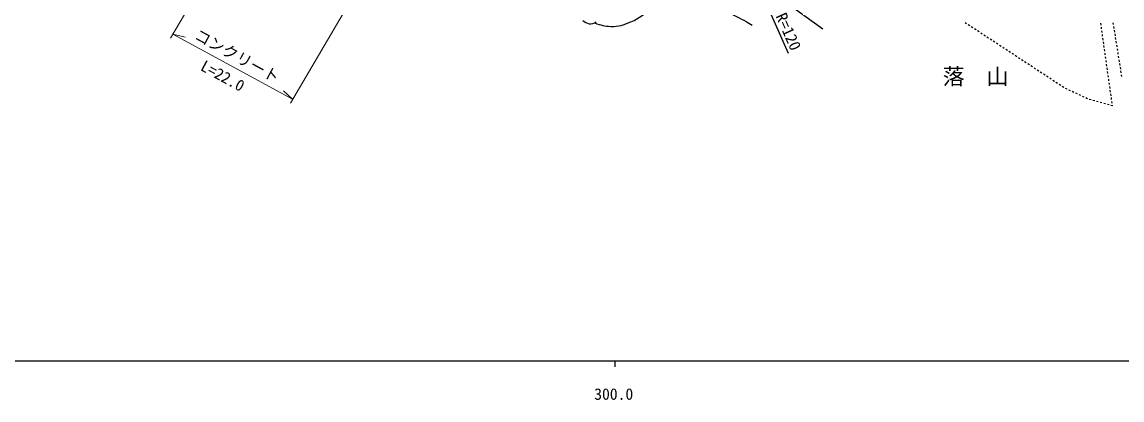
# Model space of a CAD drawing. Units: millimetres, scale not verified. Extents: x 40000 to 680000, y 20000 to 380000.
# Drawn here: x 273169 to 449168, y 198715 to 259151 of the extents above; entities that cross this region are included whole.
import ezdxf
from ezdxf.enums import TextEntityAlignment as Align

# ---------------------------------------------------------------- set-up
doc = ezdxf.new("R2010")
doc.units = ezdxf.units.MM
doc.header["$LTSCALE"] = 1000
for name, color, linetype, lineweight in [('M-BGD', 7, 'Continuous', 25), ('M-STR-HTXT', 7, 'Continuous', 13), ('M-TTL-BAND', 7, 'Continuous', 25)]:
    doc.layers.add(name, color=color, linetype=linetype, lineweight=lineweight)
doc.styles.add('ＭＳ ゴシック', font='')
doc.styles.get('ＭＳ ゴシック').set_extended_font_data('MS Gothic')

msp = doc.modelspace()

# ---------------------------------------------------------------- linework, layer by layer
at = {"layer": 'M-BGD'}
for p, q in [((383795, 281334), (395729, 254170)), ((424306, 258872), (424056, 259037)), ((445726, 258941), (445768, 258644)), ((447824, 258731), (447777, 259027)), ((424808, 258543), (424557, 258708)), ((425310, 258214), (425059, 258379)), ((425812, 257885), (425561, 258050)), ((426314, 257556), (426063, 257721)), ((426815, 257227), (426564, 257392)), ((427317, 256898), (427066, 257063)), ((445810, 258347), (445853, 258050)), ((445895, 257753), (445937, 257456)), ((445979, 257159), (446021, 256862)), ((447919, 258138), (447872, 258434)), ((448013, 257545), (447966, 257842)), ((448107, 256953), (448060, 257249)), ((427819, 256569), (427568, 256734)), ((428321, 256240), (428070, 256405)), ((428822, 255911), (428571, 256076)), ((429324, 255582), (429073, 255747)), ((429826, 255253), (429575, 255418)), ((446063, 256565), (446105, 256268)), ((446147, 255971), (446190, 255674)), ((446232, 255377), (446274, 255080)), ((448202, 256360), (448155, 256657)), ((448296, 255768), (448249, 256064)), ((448390, 255175), (448343, 255472)), ((430328, 254924), (430077, 255089)), ((430829, 254595), (430579, 254760)), ((431331, 254266), (431080, 254431)), ((431833, 253937), (431582, 254102)), ((432335, 253608), (432084, 253773)), ((432837, 253279), (432586, 253444)), ((446316, 254783), (446358, 254486)), ((446400, 254189), (446442, 253892)), ((446484, 253595), (446527, 253298)), ((448485, 254583), (448438, 254879)), ((448579, 253990), (448532, 254286)), ((448673, 253398), (448626, 253694)), ((433338, 252951), (433087, 253115)), ((433840, 252622), (433589, 252786)), ((434342, 252293), (434091, 252457)), ((434844, 251964), (434593, 252128)), ((435345, 251635), (435095, 251799)), ((446569, 253001), (446611, 252704)), ((446653, 252407), (446695, 252110)), ((446737, 251812), (446779, 251515)), ((448768, 252805), (448721, 253101)), ((448862, 252213), (448815, 252509)), ((448956, 251620), (448909, 251916)), ((435847, 251306), (435596, 251470)), ((436349, 250977), (436098, 251141)), ((436851, 250648), (436600, 250812)), ((437352, 250319), (437102, 250483)), ((437854, 249990), (437603, 250154)), ((446821, 251218), (446864, 250921)), ((446906, 250624), (446948, 250327)), ((446990, 250030), (447032, 249733)), ((449051, 251027), (449003, 251324)), ((449145, 250435), (449098, 250731)), ((438356, 249661), (438105, 249825)), ((438858, 249332), (438607, 249496)), ((439360, 249003), (439109, 249167)), ((439861, 248674), (439610, 248838)), ((440397, 248406), (440126, 248533)), ((440941, 248152), (440669, 248279)), ((447074, 249436), (447116, 249139)), ((447159, 248842), (447201, 248545)), ((447243, 248248), (447285, 247951)), ((441484, 247898), (441212, 248025)), ((442028, 247643), (441756, 247770)), ((442571, 247389), (442299, 247516)), ((443115, 247135), (442843, 247262)), ((443658, 246880), (443386, 247008)), ((444223, 246684), (443933, 246762)), ((444802, 246526), (444512, 246605)), ((445381, 246369), (445091, 246448)), ((447327, 247654), (447369, 247357)), ((447411, 247060), (447453, 246763)), ((447496, 246466), (447538, 246169)), ((445960, 246212), (445670, 246290)), ((446539, 246054), (446249, 246133)), ((447118, 245897), (446828, 245976)), ((447595, 245767), (447407, 245818)), ((447580, 245872), (447595, 245767))]:
    msp.add_line(p, q, dxfattribs=at)
msp.add_lwpolyline([(376970, 274981), (380409, 273150), (401328, 258046)], dxfattribs=at)
msp.add_arc((364104, 260465), 1592, 221.26191, 305.51685, dxfattribs=at)
msp.add_open_spline([(364779, 259023), (365854, 258624), (366343, 258481), (367385, 258446), (368662, 258404), (369388, 258700), (370575, 259173), (372080, 259773), (372706, 260538), (374129, 261314), (375387, 261999), (376028, 262649), (377441, 262889), (379064, 263164), (380037, 262898), (381641, 262525), (383735, 262038), (384802, 261380), (386729, 260425), (388032, 259780), (388486, 259539), (390000, 258648)], degree=3, knots=[0, 0, 0, 0, 1, 1, 1, 2, 2, 2, 3, 3, 3, 4, 4, 4, 5, 5, 5, 6, 6, 6, 7, 7, 7, 7], dxfattribs=at)
at = {"layer": 'M-STR-HTXT'}
for p, q in [((296943, 256544), (319014, 294167)), ((316104, 246200), (338093, 283547)), ((297327, 257199), (316453, 246792)), ((297327, 257199), (299271, 256730)), ((316453, 246792), (315003, 248170))]:
    msp.add_line(p, q, dxfattribs=at)
at = {"layer": 'M-TTL-BAND'}
for p, q in [((40000, 205000), (579000, 205000)), ((368000, 205000), (368000, 204000))]:
    msp.add_line(p, q, dxfattribs=at)

# ---------------------------------------------------------------- texts
at = {"layer": 'M-BGD', "style": 'ＭＳ ゴシック'}
msp.add_text('R=120', height=1833, rotation=293.716, dxfattribs=at).set_placement((393217, 259886), align=Align.BOTTOM_LEFT)
msp.add_text('落\u3000山', height=2566, dxfattribs=at).set_placement((430993, 248385), align=Align.BOTTOM_RIGHT)
at = {"layer": 'M-STR-HTXT', "style": 'ＭＳ ゴシック'}
for s, p in [('コンクリート', (300313, 256026)), ('L=22.0', (301304, 251043))]:
    msp.add_text(s, height=1833, rotation=331.448, dxfattribs=at).set_placement(p, align=Align.BOTTOM_LEFT)
at = {"layer": 'M-TTL-BAND', "style": 'ＭＳ ゴシック'}
msp.add_text('300.0', height=1833, dxfattribs=at).set_placement((367844, 198195), align=Align.BOTTOM_CENTER)

doc.saveas('drawing.dxf')
